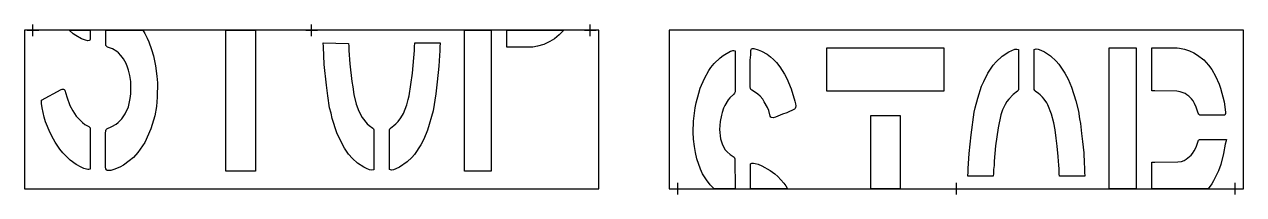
# Model space of a CAD drawing. Header units: inches. Extents: x 0 to 208, y -1 to 28.
import ezdxf

# ---------------------------------------------------------------- set-up
doc = ezdxf.new("R2010")
doc.units = ezdxf.units.IN
doc.header["$MEASUREMENT"] = 0
doc.layers.add('CUT', color=1, linetype='Continuous')
doc.layers.add('REG', color=5, linetype='Continuous')

msp = doc.modelspace()

# ---------------------------------------------------------------- linework, layer by layer
at = {"layer": 'CUT'}
for points in [[(0, 0), (98, 0), (98, 27), (0, 27)], [(11.25, 25.67), (11.21, 25.43), (11.14, 25.31), (11.03, 25.25), (10.83, 25.22), (10.4, 25.31), (9.75, 25.55), (8.79, 26.1), (8.3, 26.42), (7.66, 27), (7.66, 27), (7.66, 27), (11.24, 27)], [(20.19, 27), (20.55, 26.45), (20.97, 25.63), (21.22, 25.04), (21.7, 23.7), (22, 22.65), (22.36, 20.93), (22.59, 19.17), (22.69, 18.02), (22.68, 15.63), (22.52, 14), (22.26, 12.43), (21.59, 10.18), (20.53, 7.89), (19.77, 6.74), (19.33, 6.15), (18.59, 5.33), (17.89, 4.73), (16.92, 4.03), (16.28, 3.68), (15.26, 3.25), (14.77, 3.12), (14.42, 3.09), (14.13, 3.12), (13.99, 3.21), (13.9, 3.37), (13.85, 3.66), (13.84, 9.41), (13.87, 9.94), (13.96, 10.11), (14.07, 10.2), (14.93, 10.58), (15.64, 11.01), (16.01, 11.27), (16.65, 11.93), (17.21, 12.77), (17.74, 13.94), (18.07, 15.36), (18.18, 16.19), (18.18, 17.84), (18.16, 18.25), (18, 19.32), (17.77, 20.21), (17.61, 20.69), (17.34, 21.32), (16.9, 22.13), (16.45, 22.71), (16.04, 23.14), (15.77, 23.38), (15.06, 23.81), (14.18, 24.15), (14.03, 24.27), (13.88, 24.4), (13.88, 27), (13.88, 27), (13.88, 27), (20.19, 27)], [(39.4, 27), (39.4, 3.01), (34.39, 3), (34.39, 27), (34.39, 27), (34.39, 27), (39.4, 27)], [(79.65, 27), (79.65, 3), (75.06, 3), (75.06, 27), (75.06, 27), (75.06, 27), (79.65, 27)], [(91.98, 27), (91.97, 26.99), (91.25, 26.22), (90.43, 25.55), (89.65, 25.06), (88.63, 24.59), (87.52, 24.27), (86.73, 24.14), (86.23, 24.12), (82.87, 24.12), (82.76, 24.12), (82.32, 24.11), (82.32, 27), (82.32, 27), (91.98, 27)], [(110, 0), (208, 0), (208, 27), (110, 27)], [(59.2, 3.18), (58.89, 3.23), (58.38, 3.43), (57.93, 3.65), (56.85, 4.35), (55.96, 5.15), (55.3, 5.91), (54.62, 6.9), (53.6, 8.91), (53.31, 9.53), (52.52, 11.94), (52.33, 12.88), (52.08, 13.81), (51.78, 15.84), (51.52, 17.67), (51.16, 21.16), (51.03, 24.19), (50.99, 24.86), (55.28, 24.77), (55.31, 24.64), (55.34, 24.4), (55.36, 23.54), (55.53, 21.31), (55.85, 18.28), (56.02, 17.38), (56.2, 16.07), (56.6, 14.4), (57.05, 13.19), (57.61, 12.12), (58.5, 11.06), (58.81, 10.8), (59.45, 10.34), (59.54, 10.21), (59.61, 10.06), (59.61, 3.22)], [(62.28, 10.06), (62.35, 10.21), (62.44, 10.34), (63.05, 10.77), (63.36, 11.04), (63.76, 11.48), (64.25, 12.09), (64.68, 12.84), (65.23, 14.29), (65.49, 15.21), (65.62, 15.82), (65.95, 17.77), (66.2, 19.69), (66.44, 22.33), (66.53, 23.54), (66.54, 24.4), (66.6, 24.66), (66.62, 24.86), (70.93, 24.87), (70.88, 24.14), (70.87, 23.5), (70.79, 22.7), (70.71, 20.87), (70.44, 18.22), (70.19, 16.15), (69.72, 13.29), (68.77, 9.98), (68.14, 8.46), (67.64, 7.47), (66.53, 5.84), (66.09, 5.31), (65.32, 4.58), (64, 3.67), (63.38, 3.38), (62.95, 3.22), (62.61, 3.19), (62.28, 3.25)], [(116, 2.03), (115.71, 2.55), (115.33, 3.36), (114.74, 5.1), (114.49, 6.2), (114.32, 7.17), (114.17, 8.42), (114.09, 9.63), (114.16, 11.5), (114.45, 13.78), (114.6, 14.61), (115.04, 16.3), (115.31, 17.16), (116, 18.79), (116.77, 20.15), (117.1, 20.65), (117.66, 21.32), (118.7, 22.3), (119.24, 22.72), (120.46, 23.44), (120.67, 23.52), (120.88, 23.55), (121.03, 23.54), (121.25, 23.47), (121.25, 16.51), (121.15, 16.31), (121.03, 16.13), (120.34, 15.47), (120.08, 15.15), (119.51, 14.2), (119.29, 13.75), (119.02, 12.97), (118.91, 12.53), (118.72, 11.46), (118.61, 10.09), (118.77, 8.52), (119.02, 7.65), (119.25, 7.15), (119.56, 6.64), (119.88, 6.26), (120.4, 5.81), (121.07, 5.39), (121.17, 5.27), (121.23, 5.09), (121.24, 0), (121.24, 0), (117.66, 0), (117.45, 0.2), (116.99, 0.65), (116.35, 1.49)], [(123.97, 23.7), (124.04, 23.81), (124.2, 23.88), (124.45, 23.88), (125.19, 23.68), (125.75, 23.45), (126.71, 22.92), (127.31, 22.49), (127.82, 22.03), (128.32, 21.5), (128.9, 20.78), (129.67, 19.53), (130.05, 18.77), (130.81, 17.01), (131.44, 14.94), (131.57, 14.45), (131.6, 14.14), (131.58, 13.83), (131.51, 13.66), (131.4, 13.55), (130.05, 12.95), (129.32, 12.68), (128.14, 12.17), (127.75, 12.08), (127.44, 12.12), (127.34, 12.2), (127.25, 12.37), (126.98, 13.31), (126.78, 13.82), (126.23, 14.83), (125.97, 15.26), (125.52, 15.78), (125.15, 16.13), (124.74, 16.41), (124.08, 16.78), (123.94, 16.91), (123.87, 17.09), (123.84, 17.39), (123.84, 21.9), (123.91, 22.79), (123.94, 23.55)], [(136.87, 24), (156.83, 24), (156.83, 16.65), (136.87, 16.65)], [(169.53, 16.74), (169.43, 16.61), (168.69, 16.04), (167.93, 15.24), (167.62, 14.85), (167.31, 14.34), (166.89, 13.43), (166.58, 12.57), (166.1, 10.39), (165.69, 7.28), (165.45, 4.68), (165.42, 3.96), (165.35, 3.29), (165.34, 2.57), (165.3, 2.12), (160.94, 2.12), (161, 2.88), (161.01, 3.42), (161.19, 6.02), (161.5, 9.21), (162.06, 13.02), (162.22, 13.81), (162.63, 15.41), (163.31, 17.46), (163.67, 18.26), (164.39, 19.7), (165.29, 21.03), (165.8, 21.62), (166.8, 22.57), (167.95, 23.33), (168.98, 23.77), (169.32, 23.8), (169.61, 23.72), (169.61, 16.89)], [(172.28, 16.89), (172.28, 23.74), (172.6, 23.81), (172.94, 23.77), (173.41, 23.6), (174.04, 23.31), (175.03, 22.65), (176.01, 21.75), (176.45, 21.21), (177.51, 19.71), (178.07, 18.66), (178.66, 17.28), (179.4, 15), (179.82, 13.23), (180.01, 11.91), (180.16, 11.12), (180.34, 9.43), (180.53, 8.02), (180.72, 6.11), (180.79, 4.37), (180.87, 3.57), (180.88, 2.84), (180.93, 2.12), (176.59, 2.12), (176.55, 2.55), (176.53, 3.37), (176.47, 4.03), (176.44, 4.71), (176.35, 5.47), (176.21, 7.25), (176, 8.61), (175.83, 10.03), (175.61, 11.23), (175.23, 12.73), (174.6, 14.27), (174.41, 14.62), (173.98, 15.27), (173.69, 15.63), (173.29, 16.01), (173.01, 16.24), (172.46, 16.61), (172.36, 16.74)], [(189.65, 0), (185.06, 0), (185.06, 24), (185.44, 23.99), (185.61, 24), (189.65, 23.99)], [(204.91, 13.05), (204.9, 12.81), (204.82, 12.56), (200.54, 12.56), (200.37, 12.7), (200.26, 12.86), (199.93, 13.89), (199.64, 14.51), (199.38, 14.95), (199.1, 15.3), (198.64, 15.75), (198.32, 16.01), (198.01, 16.2), (197.15, 16.52), (196.61, 16.64), (192.85, 16.66), (192.71, 16.67), (192.32, 16.67), (192.32, 24), (192.72, 23.99), (192.88, 24), (196.65, 24), (197.06, 23.96), (197.9, 23.79), (198.78, 23.51), (199.52, 23.15), (200.14, 22.75), (201.2, 21.95), (202.01, 21.07), (202.58, 20.29), (203.2, 19.17), (203.83, 17.81), (204.05, 17.11), (204.67, 14.8)], [(4.94, 8.42), (4.37, 9.52), (3.63, 11.42), (3.4, 12.17), (3.03, 13.76), (2.91, 14.55), (2.94, 15.08), (6.25, 16.91), (6.45, 16.98), (6.66, 16.98), (6.8, 16.93), (6.92, 16.8), (7.26, 15.64), (7.78, 14.21), (8.26, 13.27), (8.84, 12.39), (9.17, 12), (9.93, 11.26), (10.33, 10.96), (11, 10.59), (11.12, 10.48), (11.25, 10.35), (11.25, 3.34), (11, 3.28), (10.81, 3.28), (10.17, 3.46), (9.71, 3.65), (8.82, 4.13), (7.81, 4.86), (6.57, 6.09), (6.06, 6.74), (5.23, 7.95)], [(149.4, 0), (144.39, 0), (144.39, 12.47), (144.77, 12.46), (144.94, 12.48), (149.4, 12.47)], [(205.03, 8.15), (204.88, 7.6), (204.58, 5.98), (204.09, 4.13), (203.7, 3.02), (202.89, 1.37), (202.57, 0.81), (201.98, 0), (192.32, 0), (192.32, 4.53), (192.65, 4.53), (192.87, 4.54), (196.77, 4.56), (197.38, 4.66), (197.85, 4.83), (198.2, 5.04), (198.79, 5.48), (199.06, 5.73), (199.29, 6.01), (199.56, 6.44), (199.89, 7.09), (200.22, 8.12), (200.33, 8.27), (200.46, 8.39), (205.09, 8.39)], [(125.17, 4.16), (125.81, 3.89), (127.23, 3.13), (128.03, 2.51), (128.55, 2.06), (129.54, 0.92), (129.88, 0.48), (130.19, 0), (123.88, 0), (123.88, 4.26), (124.09, 4.34), (124.38, 4.36), (124.69, 4.31)]]:
    msp.add_lwpolyline(points, close=True, dxfattribs=at)
at = {"layer": 'REG'}
for points in [[(1.46, 26), (1.46, 28)], [(49, 26), (49, 28)], [(96.54, 26), (96.54, 28)], [(0.46, 27), (2.46, 27)], [(48, 27), (50, 27)], [(95.54, 27), (97.54, 27)], [(110.46, 0), (112.46, 0)], [(111.46, -1), (111.46, 1)], [(158, 0), (160, 0)], [(159, -1), (159, 1)], [(205.54, 0), (207.54, 0)], [(206.54, -1), (206.54, 1)]]:
    msp.add_lwpolyline(points, dxfattribs=at)

doc.saveas('drawing.dxf')
